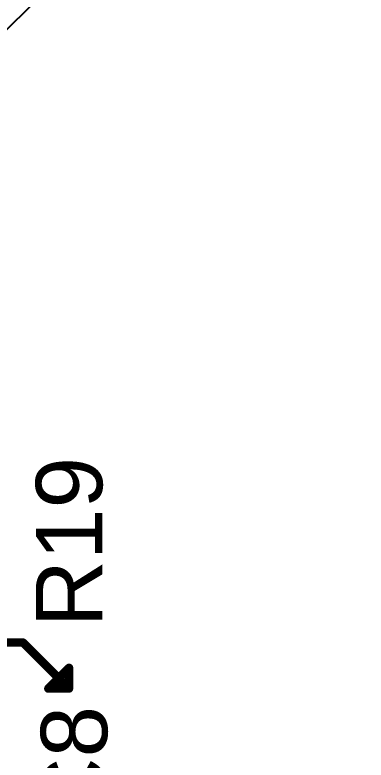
# Model space of a CAD drawing. Header units: inches. Extents: x -7 to 5163, y -3 to 5149.
# Drawn here: x 34.81 to 40.18, y 128.51 to 139.91 of the extents above; entities that cross this region are included whole.
import ezdxf

# ---------------------------------------------------------------- set-up
doc = ezdxf.new("R2010")
doc.units = ezdxf.units.IN
doc.layers.add('Top Overlay', color=2, linetype='Continuous')
doc.layers.add('Top Solder', color=216, linetype='Continuous')
doc.styles.add('Arial', font='', dxfattribs={"height": 0.2})
doc.styles.get('Arial').set_extended_font_data('Arial')

# ---------------------------------------------------------------- blocks, each defined once
blk = doc.blocks.new('10_VQFN_HR__3_3__4')
at = {"layer": 'Top Solder'}
blk.add_line((1.024, -0.475), (-5134.645, -5016.903), dxfattribs=at)

msp = doc.modelspace()

# ---------------------------------------------------------------- linework, layer by layer
at = {"layer": 'Top Overlay'}
for points in [[(32.944, 130.309, 0.127, 0.127, 0), (34.931, 130.309, 0.127, 0.127, 0)], [(34.931, 130.309, 0.127, 0.127, 0), (35.636, 129.604, 0.127, 0.127, 0)], [(35.48, 129.766, 0.127, 0.127, 0), (35.636, 129.922, 0.127, 0.127, 0)], [(35.636, 129.604, 0.127, 0.127, 0), (35.636, 129.922, 0.127, 0.127, 0)], [(35.318, 129.604, 0.127, 0.127, 0), (35.475, 129.761, 0.127, 0.127, 0)], [(35.318, 129.604, 0.127, 0.127, 0), (35.636, 129.604, 0.127, 0.127, 0)]]:
    msp.add_lwpolyline(points, format="xyseb", dxfattribs=at)
for points in [[(34.9, 130.309, 0.0635, 0.0635, 1), (34.963, 130.309, 0.0635, 0.0635, 1)], [(34.9, 130.309, 0.0635, 0.0635, 1), (34.963, 130.309, 0.0635, 0.0635, 1)], [(35.604, 129.922, 0.0635, 0.0635, 1), (35.668, 129.922, 0.0635, 0.0635, 1)], [(35.604, 129.922, 0.0635, 0.0635, 1), (35.668, 129.922, 0.0635, 0.0635, 1)], [(35.443, 129.761, 0.0635, 0.0635, 1), (35.506, 129.761, 0.0635, 0.0635, 1)], [(35.448, 129.766, 0.0635, 0.0635, 1), (35.511, 129.766, 0.0635, 0.0635, 1)], [(35.286, 129.604, 0.0635, 0.0635, 1), (35.35, 129.604, 0.0635, 0.0635, 1)], [(35.286, 129.604, 0.0635, 0.0635, 1), (35.35, 129.604, 0.0635, 0.0635, 1)], [(35.604, 129.604, 0.0635, 0.0635, 1), (35.668, 129.604, 0.0635, 0.0635, 1)], [(35.604, 129.604, 0.0635, 0.0635, 1), (35.668, 129.604, 0.0635, 0.0635, 1)], [(35.604, 129.604, 0.0635, 0.0635, 1), (35.668, 129.604, 0.0635, 0.0635, 1)]]:
    msp.add_lwpolyline(points, format="xyseb", close=True, dxfattribs=at)

# ---------------------------------------------------------------- block references
at = {"rotation": 180}
msp.add_blockref('10_VQFN_HR__3_3__4', (28.128, 131.809), dxfattribs=at)

# ---------------------------------------------------------------- texts
at = {"layer": 'Top Overlay', "style": 'Arial'}
for s, p in [('R19', (36.144, 130.544)), ('C8', (36.22, 127.525))]:
    msp.add_text(s, height=1.016, rotation=90, dxfattribs=at).set_placement(p)

doc.saveas('drawing.dxf')
